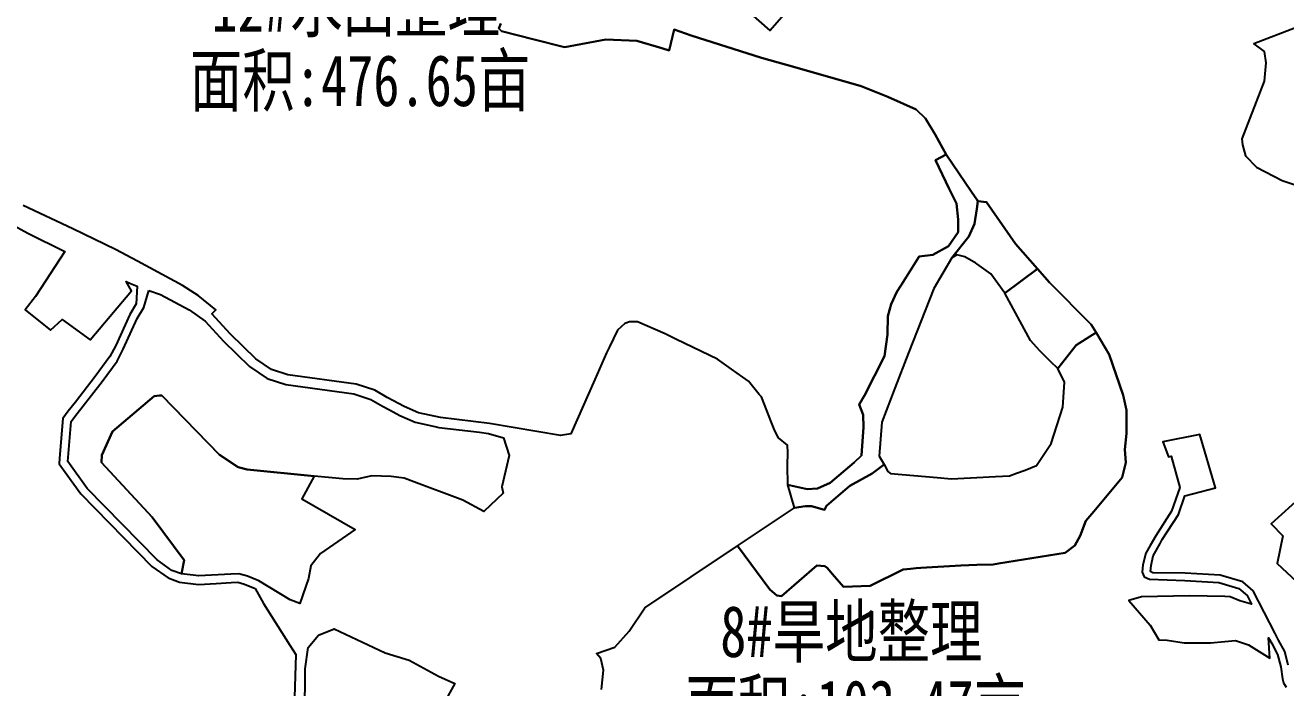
# Model space of a CAD drawing. Header units: millimetres. Extents: x 35444746 to 35449000, y 3482000 to 3488437.
# Drawn here: x 35445721.7 to 35446090.3, y 3485544.6 to 3485738.3 of the extents above; entities that cross this region are included whole.
import ezdxf
from ezdxf.enums import TextEntityAlignment as Align

# ---------------------------------------------------------------- set-up
doc = ezdxf.new("R2010")
doc.units = ezdxf.units.MM
for name, color, linetype, true_color in [('0203.01旱地整理标注', 7, 'Continuous', 0xffffff), ('0203.02旱地整理', 9, 'Continuous', 0x808080), ('0204.01水田整理标注', 7, 'Continuous', 0xffffff), ('0204.02水田整理', 9, 'Continuous', 0x808080)]:
    doc.layers.add(name, color=color, linetype=linetype, true_color=true_color)
doc.styles.add('宋体', font='')
doc.styles.get('宋体').set_extended_font_data('SimSun')

msp = doc.modelspace()

# ---------------------------------------------------------------- linework, layer by layer
at = {"layer": '0203.02旱地整理', "color": 41}
for points in [[(35445928.924, 3485746.113), (35445939.44, 3485736.821), (35445946.344, 3485744.633)], [(35445928.924, 3485746.113), (35445939.44, 3485736.821), (35445946.344, 3485744.633)], [(35445890.291, 3485544.1), (35445890.841, 3485549.705), (35445890.046, 3485553.145), (35445888.74, 3485554.568), (35445894.192, 3485556.425), (35445898.354, 3485561.103), (35445902.883, 3485567.978), (35445916.422, 3485577.01), (35445930.007, 3485586.055), (35445939.465, 3485573.294), (35445941.524, 3485571.506), (35445942.898, 3485571.369), (35445953.217, 3485580.308), (35445955.553, 3485580.171), (35445956.24, 3485579.621), (35445957.798, 3485577.837), (35445961.042, 3485574.121), (35445968.761, 3485574.356), (35445978.402, 3485579.126), (35445980.642, 3485579.362), (35445982.248, 3485579.532), (35445983.621, 3485579.677), (35445995.294, 3485580.366), (35446000, 3485580.504), (35446004.77, 3485580.644), (35446006.312, 3485580.89), (35446025.785, 3485583.996), (35446028.672, 3485586.151), (35446030.187, 3485589.04), (35446031.846, 3485593.404), (35446034.186, 3485596.158), (35446042.46, 3485606.046), (35446043.566, 3485610.456), (35446043.3, 3485614.205), (35446043.708, 3485618.94), (35446043.724, 3485625.751), (35446042.768, 3485630.16), (35446038.657, 3485642.005), (35446034.86, 3485648.422), (35446033.443, 3485650.817), (35446021.215, 3485663.078), (35446017.698, 3485667.091), (35446011.32, 3485674.367), (35446002.802, 3485686.62), (35446000.325, 3485686.892), (35446000, 3485687.357), (35445998.402, 3485689.645), (35445991.024, 3485700.518), (35445987.855, 3485706.387), (35445984.973, 3485711.062), (35445982.226, 3485713.672), (35445973.978, 3485717.372), (35445966.143, 3485720.521), (35445946.748, 3485726.03), (35445937.064, 3485728.781), (35445916.479, 3485735.277), (35445911.482, 3485737.046), (35445910.075, 3485730.958), (35445907.897, 3485731.6), (35445900.538, 3485733.77), (35445891.556, 3485734.129), (35445879.51, 3485731.89), (35445879.082, 3485731.996), (35445870.559, 3485734.114), (35445861.043, 3485736.624), (35445860.218, 3485737.323), (35445860.784, 3485738.841)], [(35445890.291, 3485544.1), (35445890.841, 3485549.705), (35445890.046, 3485553.145), (35445888.74, 3485554.568), (35445894.192, 3485556.425), (35445898.354, 3485561.103), (35445902.883, 3485567.978), (35445916.422, 3485577.01), (35445930.007, 3485586.055), (35445939.465, 3485573.294), (35445941.524, 3485571.506), (35445942.898, 3485571.369), (35445953.217, 3485580.308), (35445955.553, 3485580.171), (35445956.24, 3485579.621), (35445957.798, 3485577.837), (35445961.042, 3485574.121), (35445968.761, 3485574.356), (35445978.402, 3485579.126), (35445980.642, 3485579.362), (35445982.248, 3485579.532), (35445983.621, 3485579.677), (35445995.294, 3485580.366), (35446000, 3485580.504), (35446004.77, 3485580.644), (35446006.312, 3485580.89), (35446025.785, 3485583.996), (35446028.672, 3485586.151), (35446030.187, 3485589.04), (35446031.846, 3485593.404), (35446034.186, 3485596.158), (35446042.46, 3485606.046), (35446043.566, 3485610.456), (35446043.3, 3485614.205), (35446043.708, 3485618.94), (35446043.724, 3485625.751), (35446042.768, 3485630.16), (35446038.657, 3485642.005), (35446034.86, 3485648.422), (35446033.443, 3485650.817), (35446021.215, 3485663.078), (35446017.698, 3485667.091), (35446011.32, 3485674.367), (35446002.802, 3485686.62), (35446000.325, 3485686.892), (35446000, 3485687.357), (35445998.402, 3485689.645), (35445991.024, 3485700.518), (35445987.855, 3485706.387), (35445984.973, 3485711.062), (35445982.226, 3485713.672), (35445973.978, 3485717.372), (35445966.143, 3485720.521), (35445946.748, 3485726.03), (35445937.064, 3485728.781), (35445916.479, 3485735.277), (35445911.482, 3485737.046), (35445910.075, 3485730.958), (35445907.897, 3485731.6), (35445900.538, 3485733.77), (35445891.556, 3485734.129), (35445879.51, 3485731.89), (35445879.082, 3485731.996), (35445870.559, 3485734.114), (35445861.043, 3485736.624), (35445860.218, 3485737.323), (35445860.784, 3485738.841)], [(35446093.2, 3485737.564), (35446081.013, 3485732.93), (35446083.977, 3485730.643), (35446084.509, 3485727.359), (35446084.032, 3485721.925), (35446077.505, 3485705.122), (35446077.637, 3485703.363), (35446078.578, 3485700.118), (35446081.726, 3485696.794), (35446089.245, 3485692.938), (35446097.624, 3485690.068)], [(35446093.2, 3485737.564), (35446081.013, 3485732.93), (35446083.977, 3485730.643), (35446084.509, 3485727.359), (35446084.032, 3485721.925), (35446077.505, 3485705.122), (35446077.637, 3485703.363), (35446078.578, 3485700.118), (35446081.726, 3485696.794), (35446089.245, 3485692.938), (35446097.624, 3485690.068)], [(35446091.009, 3485551.17), (35446089.997, 3485555.147), (35446088.196, 3485558.513), (35446087.209, 3485560.426), (35446080.759, 3485572.934), (35446077.722, 3485575.536), (35446071.178, 3485577.548), (35446060.889, 3485578.126), (35446051.488, 3485578.139), (35446050.729, 3485578.616), (35446050.955, 3485580.343), (35446051.51, 3485583.179), (35446053.557, 3485586.791), (35446054.179, 3485587.887), (35446058.909, 3485595.244), (35446060.787, 3485600.659), (35446069.725, 3485603.077), (35446065.153, 3485618.639), (35446054.393, 3485616.507), (35446055.99, 3485612.067), (35446056.818, 3485612.291), (35446059.305, 3485603.1), (35446056.916, 3485596.213), (35446052.295, 3485589.025), (35446050.677, 3485586.172), (35446049.406, 3485583.929), (35446048.532, 3485580.488), (35446048.338, 3485578.332), (35446048.961, 3485576.979), (35446050.51, 3485576.349), (35446060.774, 3485575.929), (35446070.788, 3485575.367), (35446076.638, 3485573.568), (35446079.001, 3485571.543), (35446080.28, 3485569.063), (35446076.927, 3485569.956), (35446074.078, 3485571.18), (35446072.497, 3485571.215), (35446062.134, 3485571.45), (35446048.102, 3485571.151), (35446044.42, 3485570.14), (35446050.662, 3485562.914), (35446053.241, 3485558.572), (35446055.664, 3485558.453), (35446060.646, 3485557.704), (35446068.359, 3485557.704), (35446072.497, 3485558.087), (35446075.668, 3485558.381), (35446079.455, 3485557.16), (35446085.674, 3485553.226), (35446085.273042, 3485559.196892), (35446086.248, 3485557.49), (35446087.931, 3485554.345), (35446088.851, 3485550.726), (35446089.404, 3485547.23), (35446089.634, 3485546.023), (35446090.394, 3485544.776)], [(35446091.009, 3485551.17), (35446089.997, 3485555.147), (35446088.196, 3485558.513), (35446087.209, 3485560.426), (35446080.759, 3485572.934), (35446077.722, 3485575.536), (35446071.178, 3485577.548), (35446060.889, 3485578.126), (35446051.488, 3485578.139), (35446050.729, 3485578.616), (35446050.955, 3485580.343), (35446051.51, 3485583.179), (35446053.557, 3485586.791), (35446054.179, 3485587.887), (35446058.909, 3485595.244), (35446060.787, 3485600.659), (35446069.725, 3485603.077), (35446065.153, 3485618.639), (35446054.393, 3485616.507), (35446055.99, 3485612.067), (35446056.818, 3485612.291), (35446059.305, 3485603.1), (35446056.916, 3485596.213), (35446052.295, 3485589.025), (35446050.677, 3485586.172), (35446049.406, 3485583.929), (35446048.532, 3485580.488), (35446048.338, 3485578.332), (35446048.961, 3485576.979), (35446050.51, 3485576.349), (35446060.774, 3485575.929), (35446070.788, 3485575.367), (35446076.638, 3485573.568), (35446079.001, 3485571.543), (35446080.28, 3485569.063), (35446076.927, 3485569.956), (35446074.078, 3485571.18), (35446072.497, 3485571.215), (35446062.134, 3485571.45), (35446048.102, 3485571.151), (35446044.42, 3485570.14), (35446050.662, 3485562.914), (35446053.241, 3485558.572), (35446055.664, 3485558.453), (35446060.646, 3485557.704), (35446068.359, 3485557.704), (35446072.497, 3485558.087), (35446075.668, 3485558.381), (35446079.455, 3485557.16), (35446085.674, 3485553.226), (35446085.273042, 3485559.196892), (35446086.248, 3485557.49), (35446087.931, 3485554.345), (35446088.851, 3485550.726), (35446089.404, 3485547.23), (35446089.634, 3485546.023), (35446090.394, 3485544.776)], [(35446095.095, 3485600.692), (35446086.03, 3485592.534), (35446089.479, 3485588.975), (35446087.845, 3485580.959), (35446097.775, 3485571.635)], [(35446095.095, 3485600.692), (35446086.03, 3485592.534), (35446089.479, 3485588.975), (35446087.845, 3485580.959), (35446097.775, 3485571.635)], [(35445803.493, 3485536.385), (35445803.636, 3485550.077), (35445804.495, 3485556.395), (35445807.467, 3485559.913), (35445812.067, 3485561.812), (35445826.973, 3485554.814), (35445834.023, 3485552.681), (35445842.622, 3485547.939), (35445847.399, 3485545.852), (35445844.303, 3485540.408)], [(35445803.493, 3485536.385), (35445803.636, 3485550.077), (35445804.495, 3485556.395), (35445807.467, 3485559.913), (35445812.067, 3485561.812), (35445826.973, 3485554.814), (35445834.023, 3485552.681), (35445842.622, 3485547.939), (35445847.399, 3485545.852), (35445844.303, 3485540.408)]]:
    msp.add_lwpolyline(points, dxfattribs=at)
for points in [[(35445991.024, 3485700.518), (35445998.402, 3485689.645), (35446000, 3485687.357), (35446000.325, 3485686.892), (35446000, 3485684.68), (35445999.353, 3485680.275), (35445997.696, 3485676.551), (35445992.724, 3485670.267), (35445987.445, 3485661.349), (35445979.961, 3485642.504), (35445976.046, 3485632.164), (35445972.246, 3485622.285), (35445971.456, 3485612.337), (35445972.847, 3485609.865), (35445969.427, 3485607.243), (35445962.82, 3485603.66), (35445956.073, 3485597.738), (35445955.479, 3485596.644), (35445951.659, 3485597.674), (35445949.869, 3485597.689), (35445946.697, 3485597.167), (35445944.741, 3485603.909), (35445950.386, 3485602.634), (35445953.384, 3485602.814), (35445957.075, 3485604.517), (35445964.156, 3485610.443), (35445966.258, 3485612.496), (35445966.876, 3485620.794), (35445966.746, 3485624.428), (35445965.582, 3485627.371), (35445967.152, 3485630.027), (35445973.025, 3485641.518), (35445973.821, 3485647.876), (35445973.966, 3485653.266), (35445974.938, 3485656.722), (35445976.599, 3485660.318), (35445977.87, 3485662.344), (35445983.103, 3485670.692), (35445987.116, 3485671.211), (35445991.669, 3485673.746), (35445994.574, 3485677.76), (35445994.579, 3485681.492), (35445994.057, 3485686.157), (35445991.856, 3485690.435), (35445987.892, 3485698.852)], [(35445991.024, 3485700.518), (35445998.402, 3485689.645), (35446000, 3485687.357), (35446000.325, 3485686.892), (35446000, 3485684.68), (35445999.353, 3485680.275), (35445997.696, 3485676.551), (35445992.724, 3485670.267), (35445987.445, 3485661.349), (35445979.961, 3485642.504), (35445976.046, 3485632.164), (35445972.246, 3485622.285), (35445971.456, 3485612.337), (35445972.847, 3485609.865), (35445969.427, 3485607.243), (35445962.82, 3485603.66), (35445956.073, 3485597.738), (35445955.479, 3485596.644), (35445951.659, 3485597.674), (35445949.869, 3485597.689), (35445946.697, 3485597.167), (35445944.741, 3485603.909), (35445950.386, 3485602.634), (35445953.384, 3485602.814), (35445957.075, 3485604.517), (35445964.156, 3485610.443), (35445966.258, 3485612.496), (35445966.876, 3485620.794), (35445966.746, 3485624.428), (35445965.582, 3485627.371), (35445967.152, 3485630.027), (35445973.025, 3485641.518), (35445973.821, 3485647.876), (35445973.966, 3485653.266), (35445974.938, 3485656.722), (35445976.599, 3485660.318), (35445977.87, 3485662.344), (35445983.103, 3485670.692), (35445987.116, 3485671.211), (35445991.669, 3485673.746), (35445994.574, 3485677.76), (35445994.579, 3485681.492), (35445994.057, 3485686.157), (35445991.856, 3485690.435), (35445987.892, 3485698.852)], [(35446000.325, 3485686.892), (35446002.802, 3485686.62), (35446011.32, 3485674.367), (35446017.698, 3485667.091), (35446008.21, 3485659.998), (35446004.088, 3485665.622), (35446000, 3485668.527), (35445999.732, 3485668.717), (35445996.522, 3485670.551), (35445994.093, 3485671.14), (35445992.724, 3485670.267), (35445997.696, 3485676.551), (35445999.353, 3485680.275), (35446000, 3485684.68)], [(35446000.325, 3485686.892), (35446002.802, 3485686.62), (35446011.32, 3485674.367), (35446017.698, 3485667.091), (35446008.21, 3485659.998), (35446004.088, 3485665.622), (35446000, 3485668.527), (35445999.732, 3485668.717), (35445996.522, 3485670.551), (35445994.093, 3485671.14), (35445992.724, 3485670.267), (35445997.696, 3485676.551), (35445999.353, 3485680.275), (35446000, 3485684.68)], [(35446017.698, 3485667.091), (35446021.215, 3485663.078), (35446033.443, 3485650.817), (35446034.86, 3485648.422), (35446029.036, 3485644.752), (35446023.671, 3485637.958), (35446021.61, 3485639.908), (35446018.403, 3485643.12), (35446015.65, 3485646.105), (35446008.21, 3485659.998)], [(35446017.698, 3485667.091), (35446021.215, 3485663.078), (35446033.443, 3485650.817), (35446034.86, 3485648.422), (35446029.036, 3485644.752), (35446023.671, 3485637.958), (35446021.61, 3485639.908), (35446018.403, 3485643.12), (35446015.65, 3485646.105), (35446008.21, 3485659.998)], [(35445757.905, 3485660.78), (35445761.275, 3485659.538), (35445769.731, 3485655.084), (35445774.356, 3485651.734), (35445779.684, 3485645.914), (35445787.319, 3485638.502), (35445792.487, 3485635.049), (35445797.911, 3485633.295), (35445817.878, 3485630.565), (35445822.791, 3485628.914), (35445826.206, 3485626.939), (35445828.263, 3485625.826), (35445831.252, 3485624.208), (35445835.812, 3485622.224), (35445841.53, 3485620.964), (35445842.648, 3485620.717), (35445854.617, 3485619.279), (35445857.17, 3485618.973), (35445861.599, 3485617.639), (35445863.216, 3485612.542), (35445861.146, 3485603.366), (35445861.508, 3485601.474), (35445855.855, 3485596.159), (35445849.67, 3485599.468), (35445848.894, 3485599.757), (35445835.418, 3485604.765), (35445832.552, 3485605.83), (35445828.794, 3485606.399), (35445823.087, 3485606.56), (35445820.042, 3485605.889), (35445818.771, 3485605.609), (35445814.595, 3485605.626), (35445806.205, 3485606.449), (35445786.62, 3485608.369), (35445783.976, 3485609.072), (35445778.528, 3485612.653), (35445761.728, 3485630.083), (35445761.032, 3485630.086), (35445759.5, 3485629.816), (35445747.239, 3485619.478), (35445744.169, 3485612.562), (35445744.027, 3485610.483), (35445758.903, 3485594.49), (35445768.215, 3485581.849), (35445767.449, 3485577.924), (35445764.664, 3485578.904), (35445760.348, 3485581.969), (35445739.894, 3485602.848), (35445734.191, 3485610.778), (35445735.18, 3485622.427), (35445736.296, 3485623.948), (35445744.204, 3485634.135), (35445748.608, 3485640.123), (35445750.428, 3485643.59), (35445754.488, 3485652.606), (35445756.447, 3485655.793)], [(35445757.905, 3485660.78), (35445761.275, 3485659.538), (35445769.731, 3485655.084), (35445774.356, 3485651.734), (35445779.684, 3485645.914), (35445787.319, 3485638.502), (35445792.487, 3485635.049), (35445797.911, 3485633.295), (35445817.878, 3485630.565), (35445822.791, 3485628.914), (35445826.206, 3485626.939), (35445828.263, 3485625.826), (35445831.252, 3485624.208), (35445835.812, 3485622.224), (35445841.53, 3485620.964), (35445842.648, 3485620.717), (35445854.617, 3485619.279), (35445857.17, 3485618.973), (35445861.599, 3485617.639), (35445863.216, 3485612.542), (35445861.146, 3485603.366), (35445861.508, 3485601.474), (35445855.855, 3485596.159), (35445849.67, 3485599.468), (35445848.894, 3485599.757), (35445835.418, 3485604.765), (35445832.552, 3485605.83), (35445828.794, 3485606.399), (35445823.087, 3485606.56), (35445820.042, 3485605.889), (35445818.771, 3485605.609), (35445814.595, 3485605.626), (35445806.205, 3485606.449), (35445786.62, 3485608.369), (35445783.976, 3485609.072), (35445778.528, 3485612.653), (35445761.728, 3485630.083), (35445761.032, 3485630.086), (35445759.5, 3485629.816), (35445747.239, 3485619.478), (35445744.169, 3485612.562), (35445744.027, 3485610.483), (35445758.903, 3485594.49), (35445768.215, 3485581.849), (35445767.449, 3485577.924), (35445764.664, 3485578.904), (35445760.348, 3485581.969), (35445739.894, 3485602.848), (35445734.191, 3485610.778), (35445735.18, 3485622.427), (35445736.296, 3485623.948), (35445744.204, 3485634.135), (35445748.608, 3485640.123), (35445750.428, 3485643.59), (35445754.488, 3485652.606), (35445756.447, 3485655.793)], [(35446034.86, 3485648.422), (35446038.657, 3485642.005), (35446042.768, 3485630.16), (35446043.724, 3485625.751), (35446043.708, 3485618.94), (35446043.3, 3485614.205), (35446043.566, 3485610.456), (35446042.46, 3485606.046), (35446034.186, 3485596.158), (35446031.846, 3485593.404), (35446030.187, 3485589.04), (35446028.672, 3485586.151), (35446025.785, 3485583.996), (35446006.312, 3485580.89), (35446004.77, 3485580.644), (35446000, 3485580.504), (35445995.294, 3485580.366), (35445983.621, 3485579.677), (35445982.248, 3485579.532), (35445980.642, 3485579.362), (35445978.402, 3485579.126), (35445968.761, 3485574.356), (35445961.042, 3485574.121), (35445957.798, 3485577.837), (35445956.24, 3485579.621), (35445955.553, 3485580.171), (35445953.217, 3485580.308), (35445942.898, 3485571.369), (35445941.524, 3485571.506), (35445939.465, 3485573.294), (35445930.007, 3485586.055), (35445946.697, 3485597.167), (35445949.869, 3485597.689), (35445951.659, 3485597.674), (35445955.479, 3485596.644), (35445956.073, 3485597.738), (35445962.82, 3485603.66), (35445969.427, 3485607.243), (35445972.847, 3485609.865), (35445973.973, 3485607.863), (35445974.783, 3485607.266), (35445988.388, 3485606.044), (35445992.553, 3485605.67), (35446000, 3485606.077), (35446005.441, 3485606.375), (35446009.525, 3485606.598), (35446011.578, 3485607.319), (35446014.113, 3485608.208), (35446017.44, 3485609.588), (35446021.692, 3485616.022), (35446025.146, 3485626.59), (35446025.615, 3485633.94), (35446023.671, 3485637.958), (35446029.036, 3485644.752)], [(35446034.86, 3485648.422), (35446038.657, 3485642.005), (35446042.768, 3485630.16), (35446043.724, 3485625.751), (35446043.708, 3485618.94), (35446043.3, 3485614.205), (35446043.566, 3485610.456), (35446042.46, 3485606.046), (35446034.186, 3485596.158), (35446031.846, 3485593.404), (35446030.187, 3485589.04), (35446028.672, 3485586.151), (35446025.785, 3485583.996), (35446006.312, 3485580.89), (35446004.77, 3485580.644), (35446000, 3485580.504), (35445995.294, 3485580.366), (35445983.621, 3485579.677), (35445982.248, 3485579.532), (35445980.642, 3485579.362), (35445978.402, 3485579.126), (35445968.761, 3485574.356), (35445961.042, 3485574.121), (35445957.798, 3485577.837), (35445956.24, 3485579.621), (35445955.553, 3485580.171), (35445953.217, 3485580.308), (35445942.898, 3485571.369), (35445941.524, 3485571.506), (35445939.465, 3485573.294), (35445930.007, 3485586.055), (35445946.697, 3485597.167), (35445949.869, 3485597.689), (35445951.659, 3485597.674), (35445955.479, 3485596.644), (35445956.073, 3485597.738), (35445962.82, 3485603.66), (35445969.427, 3485607.243), (35445972.847, 3485609.865), (35445973.973, 3485607.863), (35445974.783, 3485607.266), (35445988.388, 3485606.044), (35445992.553, 3485605.67), (35446000, 3485606.077), (35446005.441, 3485606.375), (35446009.525, 3485606.598), (35446011.578, 3485607.319), (35446014.113, 3485608.208), (35446017.44, 3485609.588), (35446021.692, 3485616.022), (35446025.146, 3485626.59), (35446025.615, 3485633.94), (35446023.671, 3485637.958), (35446029.036, 3485644.752)], [(35445806.205, 3485606.449), (35445802.648, 3485599.794), (35445818.213, 3485590.899), (35445808.056, 3485583.851), (35445805.246, 3485580.232), (35445804.599, 3485576.479), (35445802.034, 3485569.226), (35445799.243, 3485570.25), (35445790.062, 3485575.819), (35445786.723, 3485577.215), (35445784.218, 3485577.916), (35445781.852, 3485577.785), (35445772.525, 3485577.263), (35445767.449, 3485577.924), (35445768.215, 3485581.849), (35445758.903, 3485594.49), (35445744.027, 3485610.483), (35445744.169, 3485612.562), (35445747.239, 3485619.478), (35445759.5, 3485629.816), (35445761.032, 3485630.086), (35445761.728, 3485630.083), (35445778.528, 3485612.653), (35445783.976, 3485609.072), (35445786.62, 3485608.369)], [(35445806.205, 3485606.449), (35445802.648, 3485599.794), (35445818.213, 3485590.899), (35445808.056, 3485583.851), (35445805.246, 3485580.232), (35445804.599, 3485576.479), (35445802.034, 3485569.226), (35445799.243, 3485570.25), (35445790.062, 3485575.819), (35445786.723, 3485577.215), (35445784.218, 3485577.916), (35445781.852, 3485577.785), (35445772.525, 3485577.263), (35445767.449, 3485577.924), (35445768.215, 3485581.849), (35445758.903, 3485594.49), (35445744.027, 3485610.483), (35445744.169, 3485612.562), (35445747.239, 3485619.478), (35445759.5, 3485629.816), (35445761.032, 3485630.086), (35445761.728, 3485630.083), (35445778.528, 3485612.653), (35445783.976, 3485609.072), (35445786.62, 3485608.369)]]:
    msp.add_lwpolyline(points, close=True, dxfattribs=at)
at = {"layer": '0204.02水田整理', "color": 51}
for points in [[(35445860.784, 3485738.841), (35445860.218, 3485737.323), (35445861.043, 3485736.624), (35445870.559, 3485734.114), (35445879.082, 3485731.996), (35445879.51, 3485731.89), (35445891.556, 3485734.129), (35445900.538, 3485733.77), (35445907.897, 3485731.6), (35445910.075, 3485730.958), (35445911.482, 3485737.046), (35445916.479, 3485735.277), (35445937.064, 3485728.781), (35445946.748, 3485726.03), (35445966.143, 3485720.521), (35445973.978, 3485717.372), (35445982.226, 3485713.672), (35445984.973, 3485711.062), (35445987.855, 3485706.387), (35445991.024, 3485700.518), (35445987.892, 3485698.852), (35445991.856, 3485690.435), (35445994.057, 3485686.157), (35445994.579, 3485681.492), (35445994.574, 3485677.76), (35445991.669, 3485673.746), (35445987.116, 3485671.211), (35445983.103, 3485670.692), (35445977.87, 3485662.344), (35445976.599, 3485660.318), (35445974.938, 3485656.722), (35445973.966, 3485653.266), (35445973.821, 3485647.876), (35445973.025, 3485641.518), (35445967.152, 3485630.027), (35445965.582, 3485627.371), (35445966.746, 3485624.428), (35445966.876, 3485620.794), (35445966.258, 3485612.496), (35445964.156, 3485610.443), (35445957.075, 3485604.517), (35445953.384, 3485602.814), (35445950.386, 3485602.634), (35445944.741, 3485603.909), (35445944.638, 3485609.54), (35445944.684, 3485613.411), (35445944.666, 3485615.482), (35445942.019, 3485617.623), (35445940.925, 3485619.715), (35445939.971, 3485622.109), (35445936.981, 3485629.606), (35445936.383, 3485630.349), (35445933.27, 3485634.22), (35445928.276, 3485637.764), (35445924.157, 3485640.687), (35445912.148, 3485646.459), (35445908.849, 3485648.044), (35445900.816, 3485651.59), (35445898.454, 3485651.611), (35445897.059, 3485651.067), (35445894.958, 3485649.141), (35445892.582, 3485644.24), (35445891.738, 3485642.498), (35445888.286, 3485634.677), (35445881.316, 3485618.88), (35445878.295, 3485618.304), (35445857.517, 3485621.854), (35445843.134, 3485623.581), (35445836.712, 3485624.997), (35445832.524, 3485626.82), (35445827.623, 3485629.472), (35445823.991, 3485631.572), (35445818.542, 3485633.403), (35445798.559, 3485636.135), (35445793.764, 3485637.686), (35445789.151, 3485640.768), (35445781.767, 3485647.937), (35445776.297, 3485653.912), (35445777.512, 3485655.056), (35445772.363, 3485659.315), (35445771.289, 3485659.992), (35445767.782, 3485662.205), (35445754.597, 3485669.309), (35445748.179, 3485672.767), (35445735.671, 3485678.738), (35445721.188, 3485685.65)], [(35445717.563, 3485680.242), (35445722.532, 3485677.513), (35445733.375, 3485672.18), (35445724.777, 3485658.997), (35445721.74, 3485655.108), (35445729.174, 3485649.108), (35445732.532, 3485652.279), (35445740.763, 3485646.358), (35445752.866, 3485660.61), (35445751.248, 3485663.39), (35445752.504, 3485662.772), (35445754.508, 3485662.033), (35445754.162, 3485656.808), (35445752.294, 3485653.768), (35445748.199, 3485644.675), (35445746.502, 3485641.44), (35445742.227, 3485635.629), (35445736.413, 3485628.139), (35445734.318, 3485625.441), (35445732.77, 3485623.331), (35445731.784, 3485611.722), (35445731.645, 3485610.075), (35445733.895, 3485606.946), (35445737.992, 3485601.248), (35445758.733, 3485580.077), (35445763.513, 3485576.682), (35445766.871, 3485575.5), (35445772.434, 3485574.777), (35445777.562, 3485575.064), (35445781.989, 3485575.311), (35445783.945, 3485575.419), (35445785.908, 3485574.87), (35445788.936, 3485573.604), (35445791.466, 3485569.179), (35445799.113, 3485557.034), (35445800.825, 3485554.297), (35445800.28, 3485535.444)]]:
    msp.add_lwpolyline(points, dxfattribs=at)

# ---------------------------------------------------------------- texts
at = {"layer": '0203.01旱地整理标注', "color": 41, "style": '宋体', "width": 0.75}
for s, p in [('8#旱地整理', (35445963.311139, 3485561.340796, -2182.379232)), ('面积:103.47亩', (35445964.606951, 3485539.662729, -2182.379232))]:
    msp.add_text(s, height=15, dxfattribs=at).set_placement(p, align=Align.MIDDLE)
at = {"layer": '0204.01水田整理标注', "color": 51, "style": '宋体', "width": 0.75}
for s, p in [('12#水田整理', (35445818.375831, 3485744.18802, -2182.379232)), ('面积:476.65亩', (35445819.671643, 3485722.509953, -2182.379232))]:
    msp.add_text(s, height=15, dxfattribs=at).set_placement(p, align=Align.MIDDLE)

doc.saveas('drawing.dxf')
